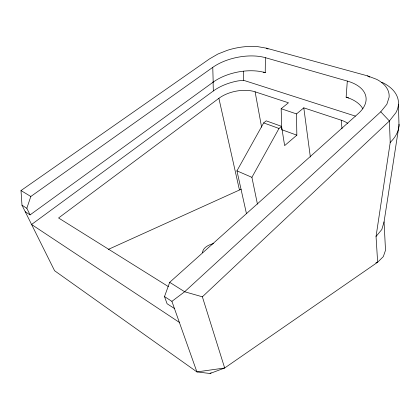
<?xml version="1.0" encoding="UTF-8"?>
<svg xmlns="http://www.w3.org/2000/svg" width="420" height="420" viewBox="0 0 420 420"><rect width="100%" height="100%" fill="white"/><g stroke="black" fill="none" stroke-linecap="round" stroke-linejoin="round"><path stroke-width="0.63" d="M265.23 72.67L265.387 57.682A39.081 19.908 -11.7 0 0 212.762 67.358L30.823 196.481L26.833 208.294L30.082 214.883L213.192 82.126A38.619 20.323 -11.8 0 1 265.23 72.67L263.361 72.104M362.859 108.822A42.84 24.245 -7.5 0 0 346.132 97.188L347.308 81.065L265.387 57.682M347.308 81.065A43.418 23.798 -7.7 0 1 358.439 113.431L169.691 282.314L164.493 296.583L171.901 301.355L184.648 291.753L380.762 111.804L386.867 104.27L389.12 97.162A47.995 26.15 -6.8 0 0 376.645 79.343L367.505 75.862L266.432 48.174L257.702 46.636A42.137 21.084 -11.7 0 0 227.357 50.3L217.98 53.996L209.57 58.863L21 190.559L21.982 205.18L54.584 270.727L196.912 371.905L210.047 373.501L224.674 367.999L377.648 262.232L376.042 236.46L390.212 142.511L389.403 120.986L395.918 112.681A56.39 31.18 -6.7 0 0 383.407 83.002L381.581 82.304M376.042 236.46L381.832 229.493L384.053 221.876L399 125.575L398.438 104.181M257.45 204.152L251.911 177.334L278.995 128.462L281.542 126.352L284.639 145.614L296.84 135.172L296.504 113.909L303.796 107.846L341.208 120.183A29.71 17.367 -7.2 0 1 347.876 123.422M246.472 213.701L236.938 170.856L263.666 122.908L266.207 120.845L281.542 126.352M169.691 282.314L184.648 291.753L202.372 296.809L389.403 120.986L380.762 111.804M296.84 135.172L281.773 129.707L281.164 108.712L288.456 102.79L255.103 91.817A26.618 14.39 -12 0 0 218.883 98.317L58.569 217.98L168.389 286.608M355.383 116.104L243.542 80.294L238.119 80.897A37.721 20.218 -11.8 0 0 213.339 90.972L31.574 224.474L179.366 322.403M210.047 373.501L211.129 372.755M108.292 249.417L241.238 189.205M375.869 262.894L377.648 262.232L383.318 256.604L385.513 250.262L384.053 221.876M346.132 97.188L348.637 97.949M281.164 108.712L296.504 113.909M263.666 122.908L278.995 128.462M236.938 170.856L251.911 177.334M266.432 48.174L268.044 49.061M367.505 75.862L369.721 77.133M21 190.559L30.823 196.481M21.982 205.18L26.833 208.294M174.442 308.516L167.087 303.744L164.493 296.583M25.242 211.738L30.082 214.883M171.901 301.355L196.912 371.905L224.674 367.999L202.372 296.809M218.883 98.317L239.411 189.835M255.103 91.817L261.587 127.139M303.796 107.846L310.343 156.991M341.208 120.183L342.001 128.672M212.762 67.358L213.192 82.126M213.077 81.926L213.339 90.972M243.49 71.242L243.542 80.294M399.026 124.273A55.099 31.689 -6.5 0 1 390.117 142.48M202.555 252.719A19.777 10.589 2 0 1 213.465 243.6"/></g></svg>
